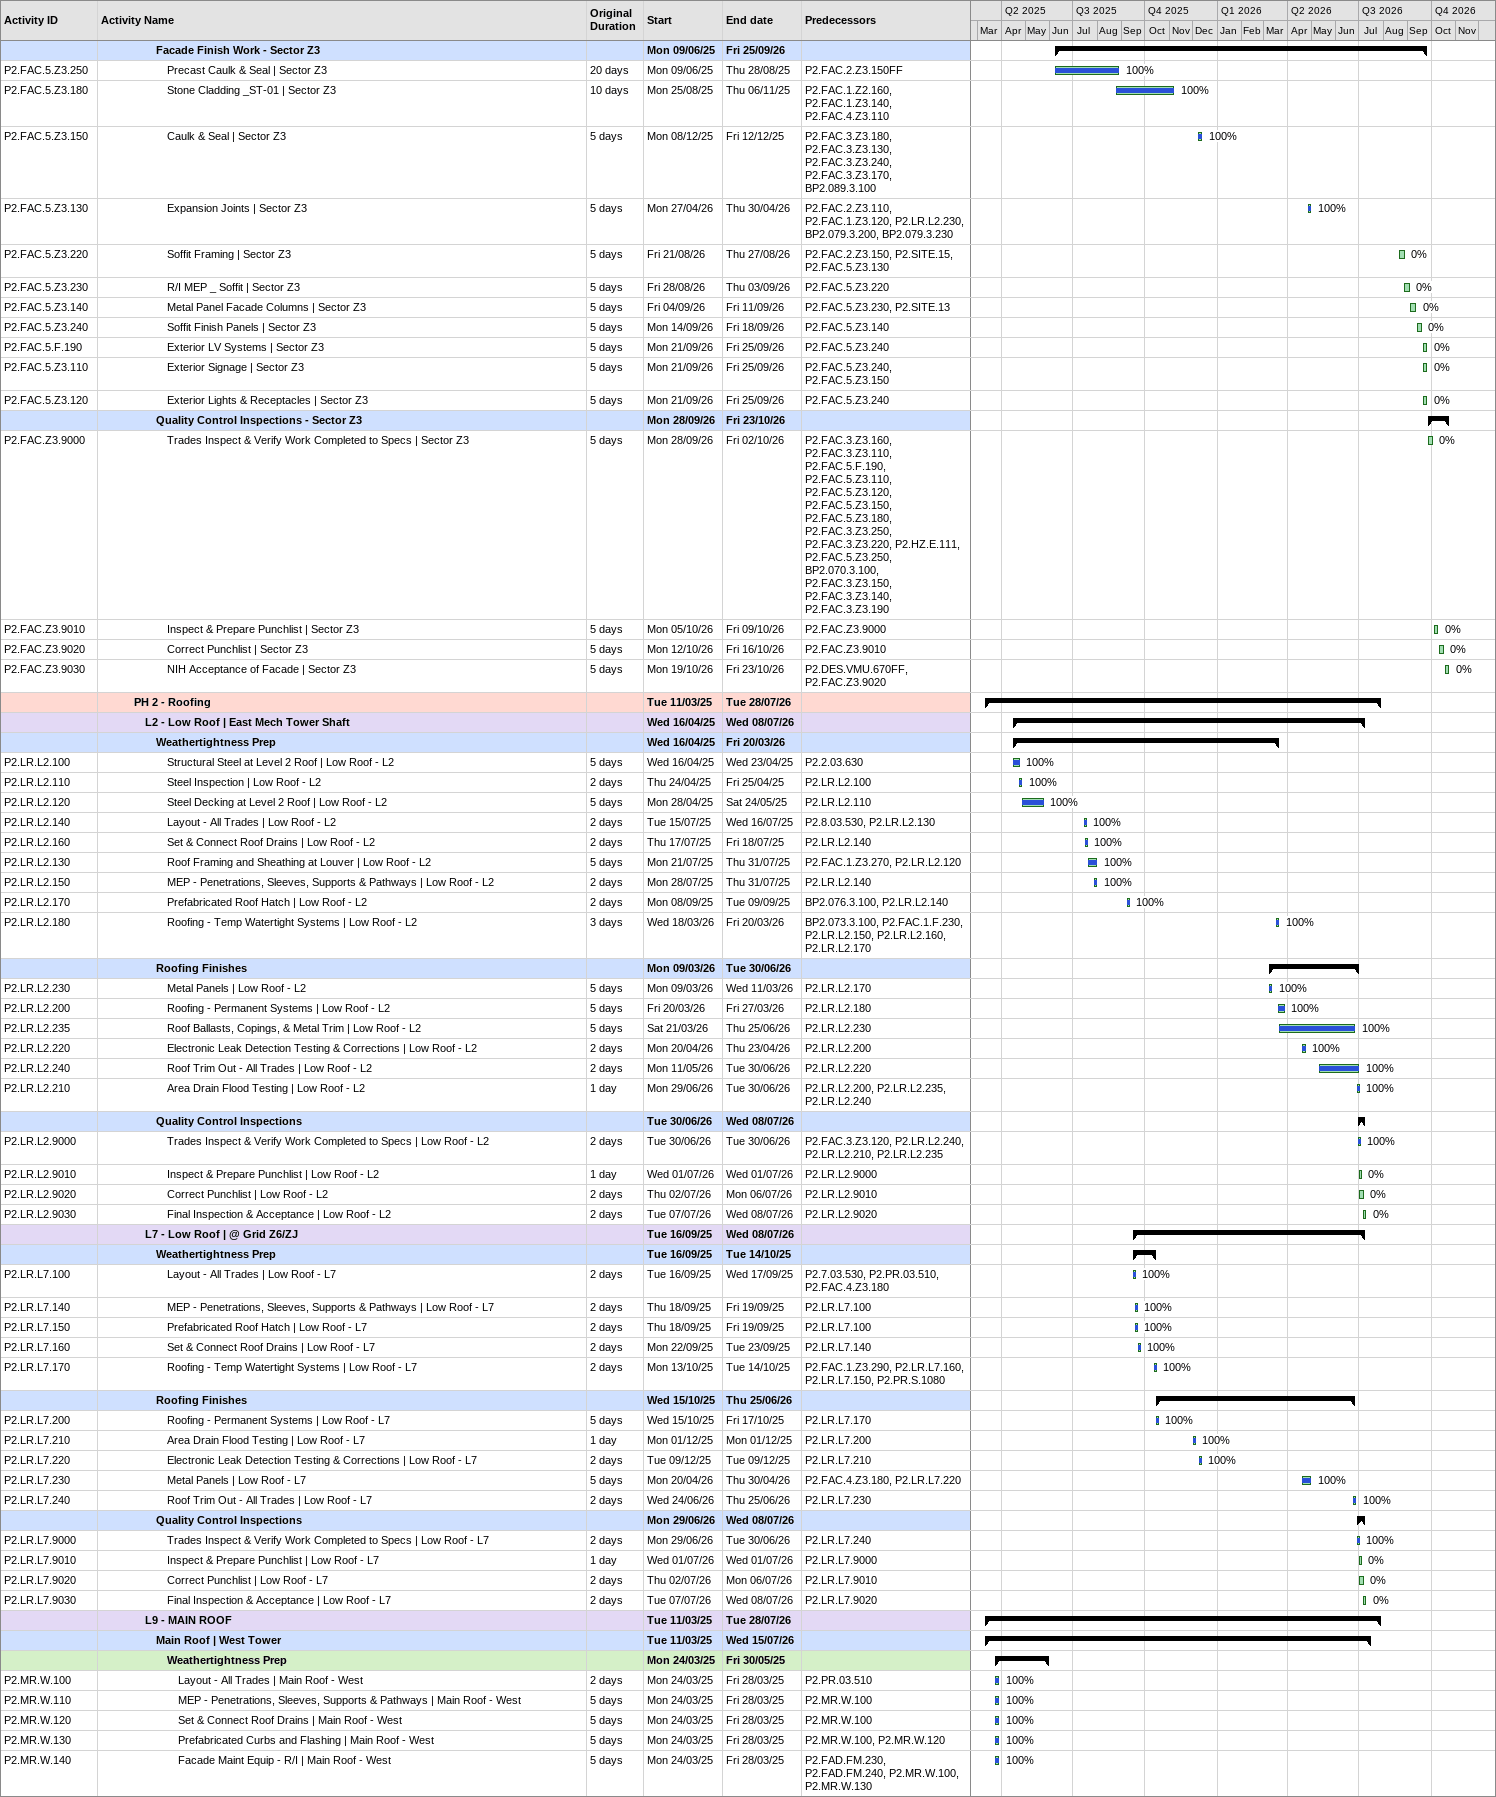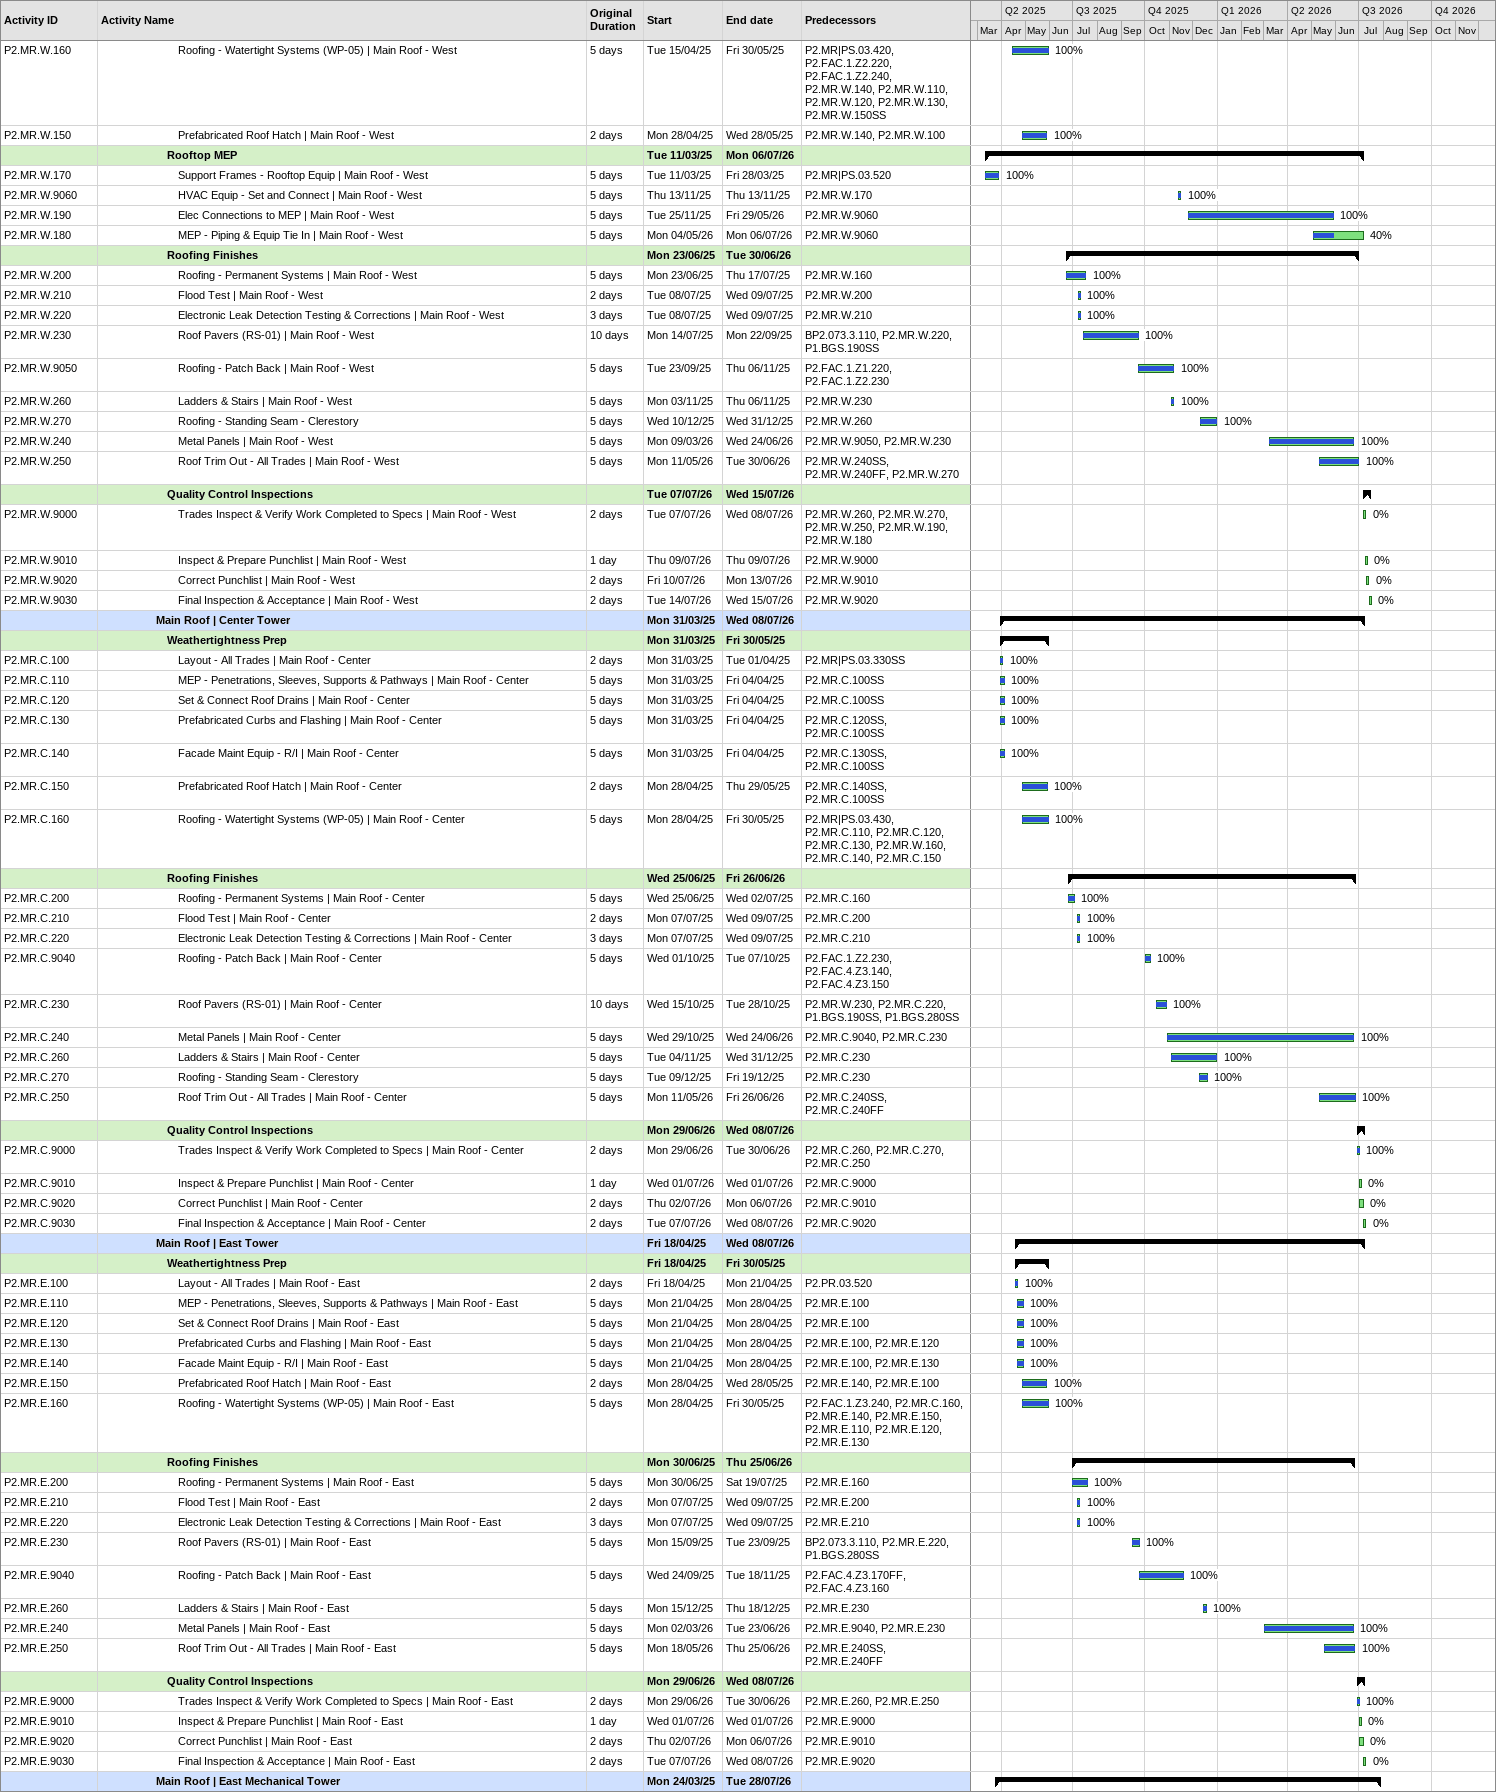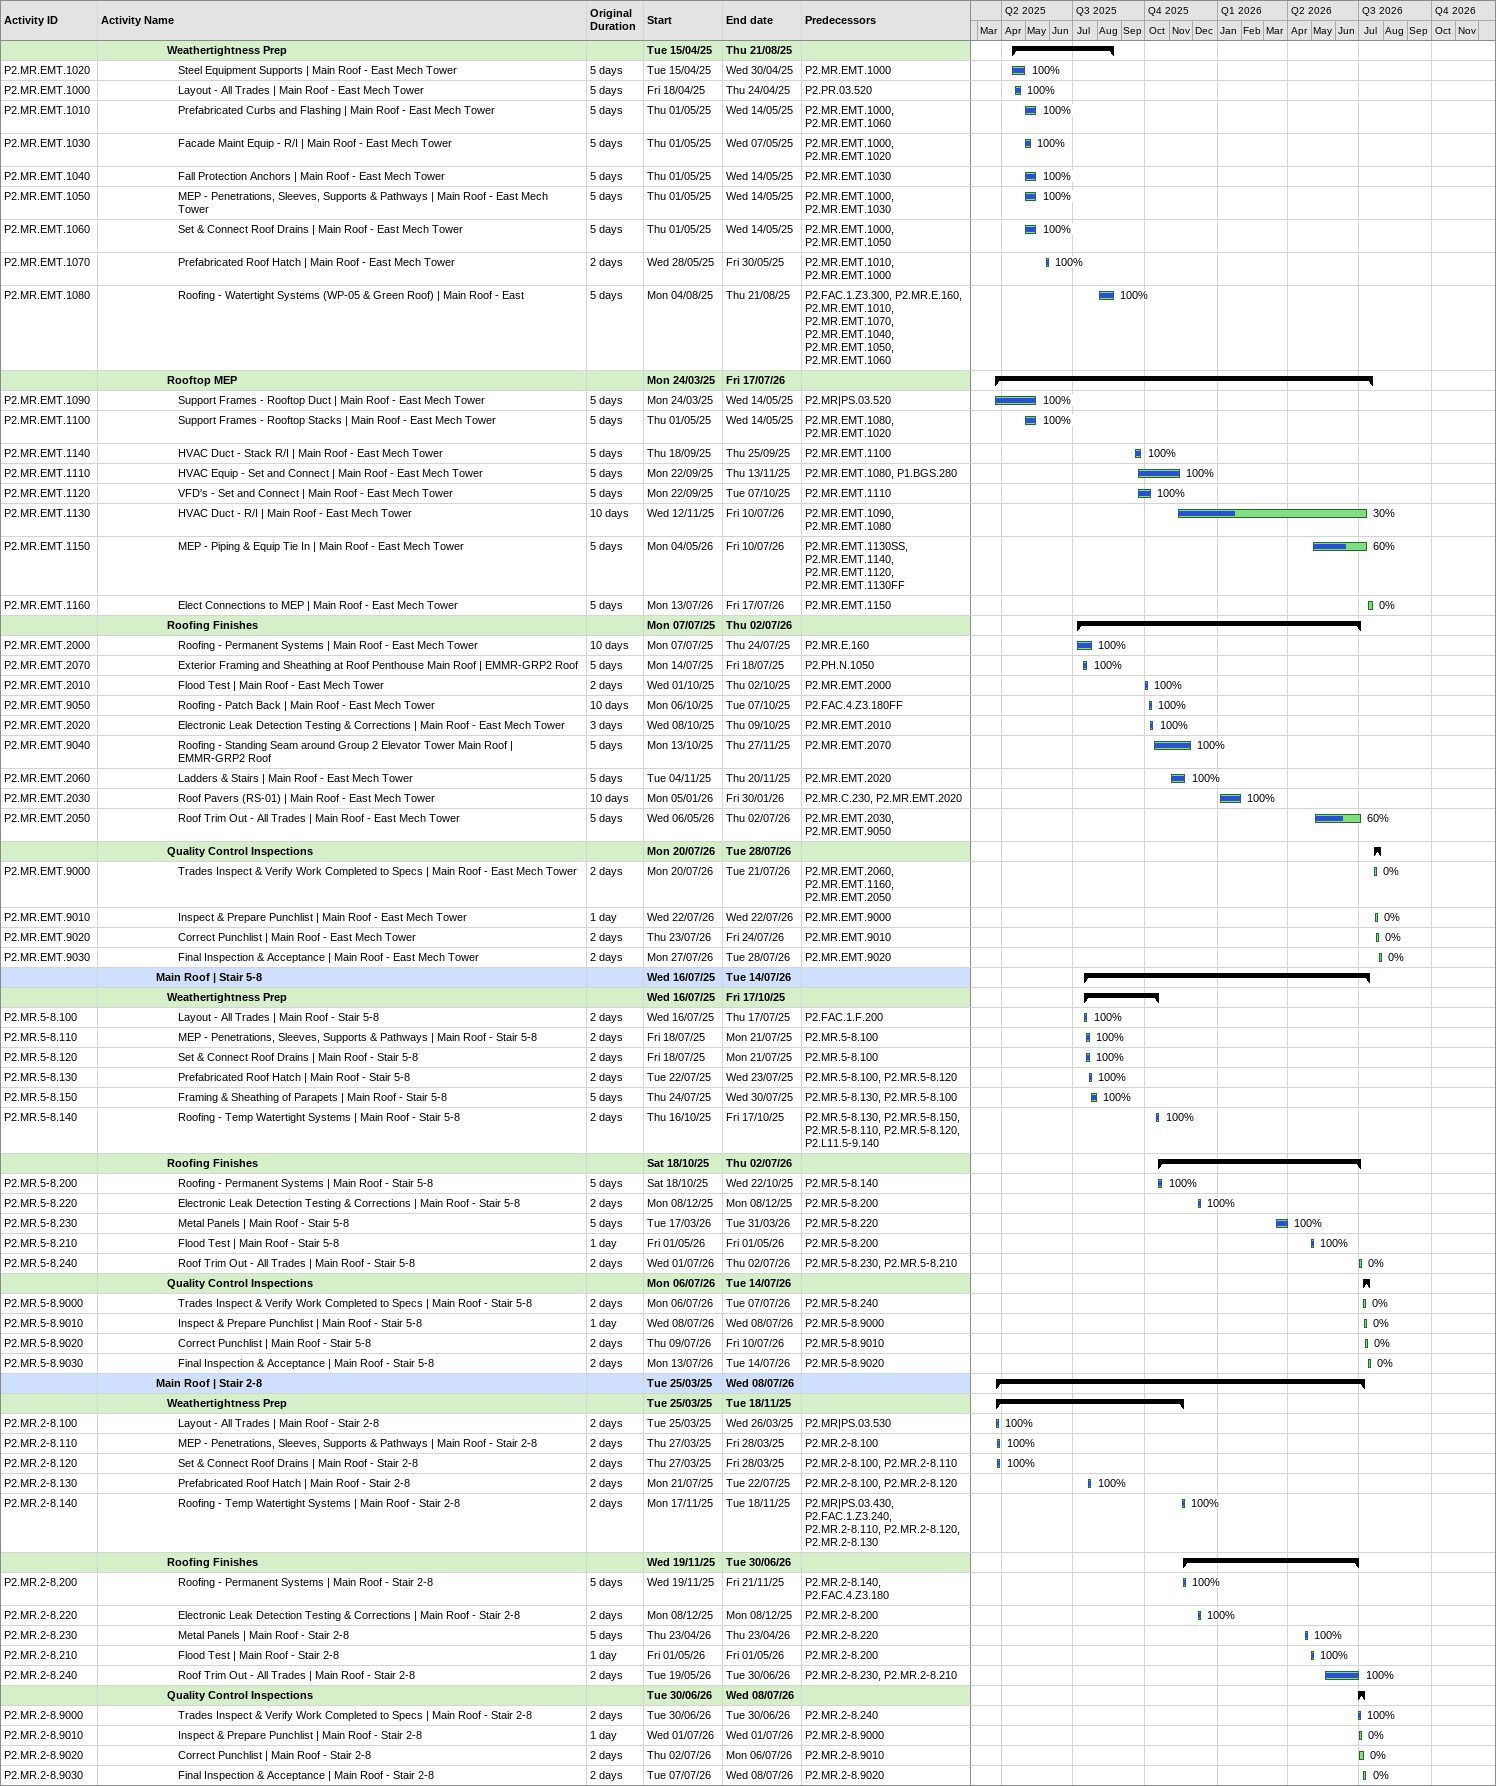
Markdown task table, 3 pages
| ID | Level | Task | Original duration | Start | Finish | Predecessors | % complete |
|---|---|---|---|---|---|---|---|
|  | 6 | **Facade Finish Work - Sector Z3** |  | 2025-06-09 | 2026-09-25 |  |  |
| P2.FAC.5.Z3.250 | 7 | Precast Caulk & Seal \| Sector Z3 | 20d | 2025-06-09 | 2025-08-28 | P2.FAC.2.Z3.150FF | 100 |
| P2.FAC.5.Z3.180 | 7 | Stone Cladding _ST-01 \| Sector Z3 | 10d | 2025-08-25 | 2025-11-06 | P2.FAC.1.Z2.160, P2.FAC.1.Z3.140, P2.FAC.4.Z3.110 | 100 |
| P2.FAC.5.Z3.150 | 7 | Caulk & Seal \| Sector Z3 | 5d | 2025-12-08 | 2025-12-12 | P2.FAC.3.Z3.180, P2.FAC.3.Z3.130, P2.FAC.3.Z3.240, P2.FAC.3.Z3.170, BP2.089.3.100 | 100 |
| P2.FAC.5.Z3.130 | 7 | Expansion Joints \| Sector Z3 | 5d | 2026-04-27 | 2026-04-30 | P2.FAC.2.Z3.110, P2.FAC.1.Z3.120, P2.LR.L2.230, BP2.079.3.200, BP2.079.3.230 | 100 |
| P2.FAC.5.Z3.220 | 7 | Soffit Framing \| Sector Z3 | 5d | 2026-08-21 | 2026-08-27 | P2.FAC.2.Z3.150, P2.SITE.15, P2.FAC.5.Z3.130 | 0 |
| P2.FAC.5.Z3.230 | 7 | R/I MEP _ Soffit \| Sector Z3 | 5d | 2026-08-28 | 2026-09-03 | P2.FAC.5.Z3.220 | 0 |
| P2.FAC.5.Z3.140 | 7 | Metal Panel Facade Columns \| Sector Z3 | 5d | 2026-09-04 | 2026-09-11 | P2.FAC.5.Z3.230, P2.SITE.13 | 0 |
| P2.FAC.5.Z3.240 | 7 | Soffit Finish Panels \| Sector Z3 | 5d | 2026-09-14 | 2026-09-18 | P2.FAC.5.Z3.140 | 0 |
| P2.FAC.5.F.190 | 7 | Exterior LV Systems \| Sector Z3 | 5d | 2026-09-21 | 2026-09-25 | P2.FAC.5.Z3.240 | 0 |
| P2.FAC.5.Z3.110 | 7 | Exterior Signage \| Sector Z3 | 5d | 2026-09-21 | 2026-09-25 | P2.FAC.5.Z3.240, P2.FAC.5.Z3.150 | 0 |
| P2.FAC.5.Z3.120 | 7 | Exterior Lights & Receptacles \| Sector Z3 | 5d | 2026-09-21 | 2026-09-25 | P2.FAC.5.Z3.240 | 0 |
|  | 6 | **Quality Control Inspections - Sector Z3** |  | 2026-09-28 | 2026-10-23 |  |  |
| P2.FAC.Z3.9000 | 7 | Trades Inspect & Verify Work Completed to Specs \| Sector Z3 | 5d | 2026-09-28 | 2026-10-02 | P2.FAC.3.Z3.160, P2.FAC.3.Z3.110, P2.FAC.5.F.190, P2.FAC.5.Z3.110, P2.FAC.5.Z3.120, P2.FAC.5.Z3.150, P2.FAC.5.Z3.180, P2.FAC.3.Z3.250, P2.FAC.3.Z3.220, P2.HZ.E.111, P2.FAC.5.Z3.250, BP2.070.3.100, P2.FAC.3.Z3.150, P2.FAC.3.Z3.140, P2.FAC.3.Z3.190 | 0 |
| P2.FAC.Z3.9010 | 7 | Inspect & Prepare Punchlist \| Sector Z3 | 5d | 2026-10-05 | 2026-10-09 | P2.FAC.Z3.9000 | 0 |
| P2.FAC.Z3.9020 | 7 | Correct Punchlist \| Sector Z3 | 5d | 2026-10-12 | 2026-10-16 | P2.FAC.Z3.9010 | 0 |
| P2.FAC.Z3.9030 | 7 | NIH Acceptance of Facade \| Sector Z3 | 5d | 2026-10-19 | 2026-10-23 | P2.DES.VMU.670FF, P2.FAC.Z3.9020 | 0 |
|  | 4 | **PH 2 - Roofing** |  | 2025-03-11 | 2026-07-28 |  |  |
|  | 5 | **L2 - Low Roof \| East Mech Tower Shaft** |  | 2025-04-16 | 2026-07-08 |  |  |
|  | 6 | **Weathertightness Prep** |  | 2025-04-16 | 2026-03-20 |  |  |
| P2.LR.L2.100 | 7 | Structural Steel at Level 2 Roof \| Low Roof - L2 | 5d | 2025-04-16 | 2025-04-23 | P2.2.03.630 | 100 |
| P2.LR.L2.110 | 7 | Steel Inspection \| Low Roof - L2 | 2d | 2025-04-24 | 2025-04-25 | P2.LR.L2.100 | 100 |
| P2.LR.L2.120 | 7 | Steel Decking at Level 2 Roof \| Low Roof - L2 | 5d | 2025-04-28 | 2025-05-24 | P2.LR.L2.110 | 100 |
| P2.LR.L2.140 | 7 | Layout - All Trades \| Low Roof - L2 | 2d | 2025-07-15 | 2025-07-16 | P2.8.03.530, P2.LR.L2.130 | 100 |
| P2.LR.L2.160 | 7 | Set & Connect Roof Drains \| Low Roof - L2 | 2d | 2025-07-17 | 2025-07-18 | P2.LR.L2.140 | 100 |
| P2.LR.L2.130 | 7 | Roof Framing and Sheathing at Louver \| Low Roof - L2 | 5d | 2025-07-21 | 2025-07-31 | P2.FAC.1.Z3.270, P2.LR.L2.120 | 100 |
| P2.LR.L2.150 | 7 | MEP - Penetrations, Sleeves, Supports & Pathways \| Low Roof - L2 | 2d | 2025-07-28 | 2025-07-31 | P2.LR.L2.140 | 100 |
| P2.LR.L2.170 | 7 | Prefabricated Roof Hatch \| Low Roof - L2 | 2d | 2025-09-08 | 2025-09-09 | BP2.076.3.100, P2.LR.L2.140 | 100 |
| P2.LR.L2.180 | 7 | Roofing - Temp Watertight Systems \| Low Roof - L2 | 3d | 2026-03-18 | 2026-03-20 | BP2.073.3.100, P2.FAC.1.F.230, P2.LR.L2.150, P2.LR.L2.160, P2.LR.L2.170 | 100 |
|  | 6 | **Roofing Finishes** |  | 2026-03-09 | 2026-06-30 |  |  |
| P2.LR.L2.230 | 7 | Metal Panels \| Low Roof - L2 | 5d | 2026-03-09 | 2026-03-11 | P2.LR.L2.170 | 100 |
| P2.LR.L2.200 | 7 | Roofing - Permanent Systems \| Low Roof - L2 | 5d | 2026-03-20 | 2026-03-27 | P2.LR.L2.180 | 100 |
| P2.LR.L2.235 | 7 | Roof Ballasts, Copings, & Metal Trim \| Low Roof - L2 | 5d | 2026-03-21 | 2026-06-25 | P2.LR.L2.230 | 100 |
| P2.LR.L2.220 | 7 | Electronic Leak Detection Testing & Corrections \| Low Roof - L2 | 2d | 2026-04-20 | 2026-04-23 | P2.LR.L2.200 | 100 |
| P2.LR.L2.240 | 7 | Roof Trim Out - All Trades \| Low Roof - L2 | 2d | 2026-05-11 | 2026-06-30 | P2.LR.L2.220 | 100 |
| P2.LR.L2.210 | 7 | Area Drain Flood Testing \| Low Roof - L2 | 1d | 2026-06-29 | 2026-06-30 | P2.LR.L2.200, P2.LR.L2.235, P2.LR.L2.240 | 100 |
|  | 6 | **Quality Control Inspections** |  | 2026-06-30 | 2026-07-08 |  |  |
| P2.LR.L2.9000 | 7 | Trades Inspect & Verify Work Completed to Specs \| Low Roof - L2 | 2d | 2026-06-30 | 2026-06-30 | P2.FAC.3.Z3.120, P2.LR.L2.240, P2.LR.L2.210, P2.LR.L2.235 | 100 |
| P2.LR.L2.9010 | 7 | Inspect & Prepare Punchlist \| Low Roof - L2 | 1d | 2026-07-01 | 2026-07-01 | P2.LR.L2.9000 | 0 |
| P2.LR.L2.9020 | 7 | Correct Punchlist \| Low Roof - L2 | 2d | 2026-07-02 | 2026-07-06 | P2.LR.L2.9010 | 0 |
| P2.LR.L2.9030 | 7 | Final Inspection & Acceptance \| Low Roof - L2 | 2d | 2026-07-07 | 2026-07-08 | P2.LR.L2.9020 | 0 |
|  | 5 | **L7 - Low Roof \| @ Grid Z6/ZJ** |  | 2025-09-16 | 2026-07-08 |  |  |
|  | 6 | **Weathertightness Prep** |  | 2025-09-16 | 2025-10-14 |  |  |
| P2.LR.L7.100 | 7 | Layout - All Trades \| Low Roof - L7 | 2d | 2025-09-16 | 2025-09-17 | P2.7.03.530, P2.PR.03.510, P2.FAC.4.Z3.180 | 100 |
| P2.LR.L7.140 | 7 | MEP - Penetrations, Sleeves, Supports & Pathways \| Low Roof - L7 | 2d | 2025-09-18 | 2025-09-19 | P2.LR.L7.100 | 100 |
| P2.LR.L7.150 | 7 | Prefabricated Roof Hatch \| Low Roof - L7 | 2d | 2025-09-18 | 2025-09-19 | P2.LR.L7.100 | 100 |
| P2.LR.L7.160 | 7 | Set & Connect Roof Drains \| Low Roof - L7 | 2d | 2025-09-22 | 2025-09-23 | P2.LR.L7.140 | 100 |
| P2.LR.L7.170 | 7 | Roofing - Temp Watertight Systems \| Low Roof - L7 | 2d | 2025-10-13 | 2025-10-14 | P2.FAC.1.Z3.290, P2.LR.L7.160, P2.LR.L7.150, P2.PR.S.1080 | 100 |
|  | 6 | **Roofing Finishes** |  | 2025-10-15 | 2026-06-25 |  |  |
| P2.LR.L7.200 | 7 | Roofing - Permanent Systems \| Low Roof - L7 | 5d | 2025-10-15 | 2025-10-17 | P2.LR.L7.170 | 100 |
| P2.LR.L7.210 | 7 | Area Drain Flood Testing \| Low Roof - L7 | 1d | 2025-12-01 | 2025-12-01 | P2.LR.L7.200 | 100 |
| P2.LR.L7.220 | 7 | Electronic Leak Detection Testing & Corrections \| Low Roof - L7 | 2d | 2025-12-09 | 2025-12-09 | P2.LR.L7.210 | 100 |
| P2.LR.L7.230 | 7 | Metal Panels \| Low Roof - L7 | 5d | 2026-04-20 | 2026-04-30 | P2.FAC.4.Z3.180, P2.LR.L7.220 | 100 |
| P2.LR.L7.240 | 7 | Roof Trim Out - All Trades \| Low Roof - L7 | 2d | 2026-06-24 | 2026-06-25 | P2.LR.L7.230 | 100 |
|  | 6 | **Quality Control Inspections** |  | 2026-06-29 | 2026-07-08 |  |  |
| P2.LR.L7.9000 | 7 | Trades Inspect & Verify Work Completed to Specs \| Low Roof - L7 | 2d | 2026-06-29 | 2026-06-30 | P2.LR.L7.240 | 100 |
| P2.LR.L7.9010 | 7 | Inspect & Prepare Punchlist \| Low Roof - L7 | 1d | 2026-07-01 | 2026-07-01 | P2.LR.L7.9000 | 0 |
| P2.LR.L7.9020 | 7 | Correct Punchlist \| Low Roof - L7 | 2d | 2026-07-02 | 2026-07-06 | P2.LR.L7.9010 | 0 |
| P2.LR.L7.9030 | 7 | Final Inspection & Acceptance \| Low Roof - L7 | 2d | 2026-07-07 | 2026-07-08 | P2.LR.L7.9020 | 0 |
|  | 5 | **L9 - MAIN ROOF** |  | 2025-03-11 | 2026-07-28 |  |  |
|  | 6 | **Main Roof \| West Tower** |  | 2025-03-11 | 2026-07-15 |  |  |
|  | 7 | **Weathertightness Prep** |  | 2025-03-24 | 2025-05-30 |  |  |
| P2.MR.W.100 | 8 | Layout - All Trades \| Main Roof - West | 2d | 2025-03-24 | 2025-03-28 | P2.PR.03.510 | 100 |
| P2.MR.W.110 | 8 | MEP - Penetrations, Sleeves, Supports & Pathways \| Main Roof - West | 5d | 2025-03-24 | 2025-03-28 | P2.MR.W.100 | 100 |
| P2.MR.W.120 | 8 | Set & Connect Roof Drains \| Main Roof - West | 5d | 2025-03-24 | 2025-03-28 | P2.MR.W.100 | 100 |
| P2.MR.W.130 | 8 | Prefabricated Curbs and Flashing \| Main Roof - West | 5d | 2025-03-24 | 2025-03-28 | P2.MR.W.100, P2.MR.W.120 | 100 |
| P2.MR.W.140 | 8 | Facade Maint Equip - R/I \| Main Roof - West | 5d | 2025-03-24 | 2025-03-28 | P2.FAD.FM.230, P2.FAD.FM.240, P2.MR.W.100, P2.MR.W.130 | 100 |
| P2.MR.W.160 | 8 | Roofing - Watertight Systems (WP-05) \| Main Roof - West | 5d | 2025-04-15 | 2025-05-30 | P2.MR\|PS.03.420, P2.FAC.1.Z2.220, P2.FAC.1.Z2.240, P2.MR.W.140, P2.MR.W.110, P2.MR.W.120, P2.MR.W.130, P2.MR.W.150SS | 100 |
| P2.MR.W.150 | 8 | Prefabricated Roof Hatch \| Main Roof - West | 2d | 2025-04-28 | 2025-05-28 | P2.MR.W.140, P2.MR.W.100 | 100 |
|  | 7 | **Rooftop MEP** |  | 2025-03-11 | 2026-07-06 |  |  |
| P2.MR.W.170 | 8 | Support Frames - Rooftop Equip \| Main Roof - West | 5d | 2025-03-11 | 2025-03-28 | P2.MR\|PS.03.520 | 100 |
| P2.MR.W.9060 | 8 | HVAC Equip - Set and Connect \| Main Roof - West | 5d | 2025-11-13 | 2025-11-13 | P2.MR.W.170 | 100 |
| P2.MR.W.190 | 8 | Elec Connections to MEP \| Main Roof - West | 5d | 2025-11-25 | 2026-05-29 | P2.MR.W.9060 | 100 |
| P2.MR.W.180 | 8 | MEP - Piping & Equip Tie In \| Main Roof - West | 5d | 2026-05-04 | 2026-07-06 | P2.MR.W.9060 | 40 |
|  | 7 | **Roofing Finishes** |  | 2025-06-23 | 2026-06-30 |  |  |
| P2.MR.W.200 | 8 | Roofing - Permanent Systems \| Main Roof - West | 5d | 2025-06-23 | 2025-07-17 | P2.MR.W.160 | 100 |
| P2.MR.W.210 | 8 | Flood Test \| Main Roof - West | 2d | 2025-07-08 | 2025-07-09 | P2.MR.W.200 | 100 |
| P2.MR.W.220 | 8 | Electronic Leak Detection Testing & Corrections \| Main Roof - West | 3d | 2025-07-08 | 2025-07-09 | P2.MR.W.210 | 100 |
| P2.MR.W.230 | 8 | Roof Pavers (RS-01) \| Main Roof - West | 10d | 2025-07-14 | 2025-09-22 | BP2.073.3.110, P2.MR.W.220, P1.BGS.190SS | 100 |
| P2.MR.W.9050 | 8 | Roofing - Patch Back \| Main Roof - West | 5d | 2025-09-23 | 2025-11-06 | P2.FAC.1.Z1.220, P2.FAC.1.Z2.230 | 100 |
| P2.MR.W.260 | 8 | Ladders & Stairs \| Main Roof - West | 5d | 2025-11-03 | 2025-11-06 | P2.MR.W.230 | 100 |
| P2.MR.W.270 | 8 | Roofing - Standing Seam - Clerestory | 5d | 2025-12-10 | 2025-12-31 | P2.MR.W.260 | 100 |
| P2.MR.W.240 | 8 | Metal Panels \| Main Roof - West | 5d | 2026-03-09 | 2026-06-24 | P2.MR.W.9050, P2.MR.W.230 | 100 |
| P2.MR.W.250 | 8 | Roof Trim Out - All Trades \| Main Roof - West | 5d | 2026-05-11 | 2026-06-30 | P2.MR.W.240SS, P2.MR.W.240FF, P2.MR.W.270 | 100 |
|  | 7 | **Quality Control Inspections** |  | 2026-07-07 | 2026-07-15 |  |  |
| P2.MR.W.9000 | 8 | Trades Inspect & Verify Work Completed to Specs \| Main Roof - West | 2d | 2026-07-07 | 2026-07-08 | P2.MR.W.260, P2.MR.W.270, P2.MR.W.250, P2.MR.W.190, P2.MR.W.180 | 0 |
| P2.MR.W.9010 | 8 | Inspect & Prepare Punchlist \| Main Roof - West | 1d | 2026-07-09 | 2026-07-09 | P2.MR.W.9000 | 0 |
| P2.MR.W.9020 | 8 | Correct Punchlist \| Main Roof - West | 2d | 2026-07-10 | 2026-07-13 | P2.MR.W.9010 | 0 |
| P2.MR.W.9030 | 8 | Final Inspection & Acceptance \| Main Roof - West | 2d | 2026-07-14 | 2026-07-15 | P2.MR.W.9020 | 0 |
|  | 6 | **Main Roof \| Center Tower** |  | 2025-03-31 | 2026-07-08 |  |  |
|  | 7 | **Weathertightness Prep** |  | 2025-03-31 | 2025-05-30 |  |  |
| P2.MR.C.100 | 8 | Layout - All Trades \| Main Roof - Center | 2d | 2025-03-31 | 2025-04-01 | P2.MR\|PS.03.330SS | 100 |
| P2.MR.C.110 | 8 | MEP - Penetrations, Sleeves, Supports & Pathways \| Main Roof - Center | 5d | 2025-03-31 | 2025-04-04 | P2.MR.C.100SS | 100 |
| P2.MR.C.120 | 8 | Set & Connect Roof Drains \| Main Roof - Center | 5d | 2025-03-31 | 2025-04-04 | P2.MR.C.100SS | 100 |
| P2.MR.C.130 | 8 | Prefabricated Curbs and Flashing \| Main Roof - Center | 5d | 2025-03-31 | 2025-04-04 | P2.MR.C.120SS, P2.MR.C.100SS | 100 |
| P2.MR.C.140 | 8 | Facade Maint Equip - R/I \| Main Roof - Center | 5d | 2025-03-31 | 2025-04-04 | P2.MR.C.130SS, P2.MR.C.100SS | 100 |
| P2.MR.C.150 | 8 | Prefabricated Roof Hatch \| Main Roof - Center | 2d | 2025-04-28 | 2025-05-29 | P2.MR.C.140SS, P2.MR.C.100SS | 100 |
| P2.MR.C.160 | 8 | Roofing - Watertight Systems (WP-05) \| Main Roof - Center | 5d | 2025-04-28 | 2025-05-30 | P2.MR\|PS.03.430, P2.MR.C.110, P2.MR.C.120, P2.MR.C.130, P2.MR.W.160, P2.MR.C.140, P2.MR.C.150 | 100 |
|  | 7 | **Roofing Finishes** |  | 2025-06-25 | 2026-06-26 |  |  |
| P2.MR.C.200 | 8 | Roofing - Permanent Systems \| Main Roof - Center | 5d | 2025-06-25 | 2025-07-02 | P2.MR.C.160 | 100 |
| P2.MR.C.210 | 8 | Flood Test \| Main Roof - Center | 2d | 2025-07-07 | 2025-07-09 | P2.MR.C.200 | 100 |
| P2.MR.C.220 | 8 | Electronic Leak Detection Testing & Corrections \| Main Roof - Center | 3d | 2025-07-07 | 2025-07-09 | P2.MR.C.210 | 100 |
| P2.MR.C.9040 | 8 | Roofing - Patch Back \| Main Roof - Center | 5d | 2025-10-01 | 2025-10-07 | P2.FAC.1.Z2.230, P2.FAC.4.Z3.140, P2.FAC.4.Z3.150 | 100 |
| P2.MR.C.230 | 8 | Roof Pavers (RS-01) \| Main Roof - Center | 10d | 2025-10-15 | 2025-10-28 | P2.MR.W.230, P2.MR.C.220, P1.BGS.190SS, P1.BGS.280SS | 100 |
| P2.MR.C.240 | 8 | Metal Panels \| Main Roof - Center | 5d | 2025-10-29 | 2026-06-24 | P2.MR.C.9040, P2.MR.C.230 | 100 |
| P2.MR.C.260 | 8 | Ladders & Stairs \| Main Roof - Center | 5d | 2025-11-04 | 2025-12-31 | P2.MR.C.230 | 100 |
| P2.MR.C.270 | 8 | Roofing - Standing Seam - Clerestory | 5d | 2025-12-09 | 2025-12-19 | P2.MR.C.230 | 100 |
| P2.MR.C.250 | 8 | Roof Trim Out - All Trades \| Main Roof - Center | 5d | 2026-05-11 | 2026-06-26 | P2.MR.C.240SS, P2.MR.C.240FF | 100 |
|  | 7 | **Quality Control Inspections** |  | 2026-06-29 | 2026-07-08 |  |  |
| P2.MR.C.9000 | 8 | Trades Inspect & Verify Work Completed to Specs \| Main Roof - Center | 2d | 2026-06-29 | 2026-06-30 | P2.MR.C.260, P2.MR.C.270, P2.MR.C.250 | 100 |
| P2.MR.C.9010 | 8 | Inspect & Prepare Punchlist \| Main Roof - Center | 1d | 2026-07-01 | 2026-07-01 | P2.MR.C.9000 | 0 |
| P2.MR.C.9020 | 8 | Correct Punchlist \| Main Roof - Center | 2d | 2026-07-02 | 2026-07-06 | P2.MR.C.9010 | 0 |
| P2.MR.C.9030 | 8 | Final Inspection & Acceptance \| Main Roof - Center | 2d | 2026-07-07 | 2026-07-08 | P2.MR.C.9020 | 0 |
|  | 6 | **Main Roof \| East Tower** |  | 2025-04-18 | 2026-07-08 |  |  |
|  | 7 | **Weathertightness Prep** |  | 2025-04-18 | 2025-05-30 |  |  |
| P2.MR.E.100 | 8 | Layout - All Trades \| Main Roof - East | 2d | 2025-04-18 | 2025-04-21 | P2.PR.03.520 | 100 |
| P2.MR.E.110 | 8 | MEP - Penetrations, Sleeves, Supports & Pathways \| Main Roof - East | 5d | 2025-04-21 | 2025-04-28 | P2.MR.E.100 | 100 |
| P2.MR.E.120 | 8 | Set & Connect Roof Drains \| Main Roof - East | 5d | 2025-04-21 | 2025-04-28 | P2.MR.E.100 | 100 |
| P2.MR.E.130 | 8 | Prefabricated Curbs and Flashing \| Main Roof - East | 5d | 2025-04-21 | 2025-04-28 | P2.MR.E.100, P2.MR.E.120 | 100 |
| P2.MR.E.140 | 8 | Facade Maint Equip - R/I \| Main Roof - East | 5d | 2025-04-21 | 2025-04-28 | P2.MR.E.100, P2.MR.E.130 | 100 |
| P2.MR.E.150 | 8 | Prefabricated Roof Hatch \| Main Roof - East | 2d | 2025-04-28 | 2025-05-28 | P2.MR.E.140, P2.MR.E.100 | 100 |
| P2.MR.E.160 | 8 | Roofing - Watertight Systems (WP-05) \| Main Roof - East | 5d | 2025-04-28 | 2025-05-30 | P2.FAC.1.Z3.240, P2.MR.C.160, P2.MR.E.140, P2.MR.E.150, P2.MR.E.110, P2.MR.E.120, P2.MR.E.130 | 100 |
|  | 7 | **Roofing Finishes** |  | 2025-06-30 | 2026-06-25 |  |  |
| P2.MR.E.200 | 8 | Roofing - Permanent Systems \| Main Roof - East | 5d | 2025-06-30 | 2025-07-19 | P2.MR.E.160 | 100 |
| P2.MR.E.210 | 8 | Flood Test \| Main Roof - East | 2d | 2025-07-07 | 2025-07-09 | P2.MR.E.200 | 100 |
| P2.MR.E.220 | 8 | Electronic Leak Detection Testing & Corrections \| Main Roof - East | 3d | 2025-07-07 | 2025-07-09 | P2.MR.E.210 | 100 |
| P2.MR.E.230 | 8 | Roof Pavers (RS-01) \| Main Roof - East | 5d | 2025-09-15 | 2025-09-23 | BP2.073.3.110, P2.MR.E.220, P1.BGS.280SS | 100 |
| P2.MR.E.9040 | 8 | Roofing - Patch Back \| Main Roof - East | 5d | 2025-09-24 | 2025-11-18 | P2.FAC.4.Z3.170FF, P2.FAC.4.Z3.160 | 100 |
| P2.MR.E.260 | 8 | Ladders & Stairs \| Main Roof - East | 5d | 2025-12-15 | 2025-12-18 | P2.MR.E.230 | 100 |
| P2.MR.E.240 | 8 | Metal Panels \| Main Roof - East | 5d | 2026-03-02 | 2026-06-23 | P2.MR.E.9040, P2.MR.E.230 | 100 |
| P2.MR.E.250 | 8 | Roof Trim Out - All Trades \| Main Roof - East | 5d | 2026-05-18 | 2026-06-25 | P2.MR.E.240SS, P2.MR.E.240FF | 100 |
|  | 7 | **Quality Control Inspections** |  | 2026-06-29 | 2026-07-08 |  |  |
| P2.MR.E.9000 | 8 | Trades Inspect & Verify Work Completed to Specs \| Main Roof - East | 2d | 2026-06-29 | 2026-06-30 | P2.MR.E.260, P2.MR.E.250 | 100 |
| P2.MR.E.9010 | 8 | Inspect & Prepare Punchlist \| Main Roof - East | 1d | 2026-07-01 | 2026-07-01 | P2.MR.E.9000 | 0 |
| P2.MR.E.9020 | 8 | Correct Punchlist \| Main Roof - East | 2d | 2026-07-02 | 2026-07-06 | P2.MR.E.9010 | 0 |
| P2.MR.E.9030 | 8 | Final Inspection & Acceptance \| Main Roof - East | 2d | 2026-07-07 | 2026-07-08 | P2.MR.E.9020 | 0 |
|  | 6 | **Main Roof \| East Mechanical Tower** |  | 2025-03-24 | 2026-07-28 |  |  |
|  | 7 | **Weathertightness Prep** |  | 2025-04-15 | 2025-08-21 |  |  |
| P2.MR.EMT.1020 | 8 | Steel Equipment Supports \| Main Roof - East Mech Tower | 5d | 2025-04-15 | 2025-04-30 | P2.MR.EMT.1000 | 100 |
| P2.MR.EMT.1000 | 8 | Layout - All Trades \| Main Roof - East Mech Tower | 5d | 2025-04-18 | 2025-04-24 | P2.PR.03.520 | 100 |
| P2.MR.EMT.1010 | 8 | Prefabricated Curbs and Flashing \| Main Roof - East Mech Tower | 5d | 2025-05-01 | 2025-05-14 | P2.MR.EMT.1000, P2.MR.EMT.1060 | 100 |
| P2.MR.EMT.1030 | 8 | Facade Maint Equip - R/I \| Main Roof - East Mech Tower | 5d | 2025-05-01 | 2025-05-07 | P2.MR.EMT.1000, P2.MR.EMT.1020 | 100 |
| P2.MR.EMT.1040 | 8 | Fall Protection Anchors \| Main Roof - East Mech Tower | 5d | 2025-05-01 | 2025-05-14 | P2.MR.EMT.1030 | 100 |
| P2.MR.EMT.1050 | 8 | MEP - Penetrations, Sleeves, Supports & Pathways \| Main Roof - East Mech Tower | 5d | 2025-05-01 | 2025-05-14 | P2.MR.EMT.1000, P2.MR.EMT.1030 | 100 |
| P2.MR.EMT.1060 | 8 | Set & Connect Roof Drains \| Main Roof - East Mech Tower | 5d | 2025-05-01 | 2025-05-14 | P2.MR.EMT.1000, P2.MR.EMT.1050 | 100 |
| P2.MR.EMT.1070 | 8 | Prefabricated Roof Hatch \| Main Roof - East Mech Tower | 2d | 2025-05-28 | 2025-05-30 | P2.MR.EMT.1010, P2.MR.EMT.1000 | 100 |
| P2.MR.EMT.1080 | 8 | Roofing - Watertight Systems (WP-05 & Green Roof) \| Main Roof - East | 5d | 2025-08-04 | 2025-08-21 | P2.FAC.1.Z3.300, P2.MR.E.160, P2.MR.EMT.1010, P2.MR.EMT.1070, P2.MR.EMT.1040, P2.MR.EMT.1050, P2.MR.EMT.1060 | 100 |
|  | 7 | **Rooftop MEP** |  | 2025-03-24 | 2026-07-17 |  |  |
| P2.MR.EMT.1090 | 8 | Support Frames - Rooftop Duct \| Main Roof - East Mech Tower | 5d | 2025-03-24 | 2025-05-14 | P2.MR\|PS.03.520 | 100 |
| P2.MR.EMT.1100 | 8 | Support Frames - Rooftop Stacks \| Main Roof - East Mech Tower | 5d | 2025-05-01 | 2025-05-14 | P2.MR.EMT.1080, P2.MR.EMT.1020 | 100 |
| P2.MR.EMT.1140 | 8 | HVAC Duct - Stack R/I \| Main Roof - East Mech Tower | 5d | 2025-09-18 | 2025-09-25 | P2.MR.EMT.1100 | 100 |
| P2.MR.EMT.1110 | 8 | HVAC Equip - Set and Connect \| Main Roof - East Mech Tower | 5d | 2025-09-22 | 2025-11-13 | P2.MR.EMT.1080, P1.BGS.280 | 100 |
| P2.MR.EMT.1120 | 8 | VFD's - Set and Connect \| Main Roof - East Mech Tower | 5d | 2025-09-22 | 2025-10-07 | P2.MR.EMT.1110 | 100 |
| P2.MR.EMT.1130 | 8 | HVAC Duct - R/I \| Main Roof - East Mech Tower | 10d | 2025-11-12 | 2026-07-10 | P2.MR.EMT.1090, P2.MR.EMT.1080 | 30 |
| P2.MR.EMT.1150 | 8 | MEP - Piping & Equip Tie In \| Main Roof - East Mech Tower | 5d | 2026-05-04 | 2026-07-10 | P2.MR.EMT.1130SS, P2.MR.EMT.1140, P2.MR.EMT.1120, P2.MR.EMT.1130FF | 60 |
| P2.MR.EMT.1160 | 8 | Elect Connections to MEP \| Main Roof - East Mech Tower | 5d | 2026-07-13 | 2026-07-17 | P2.MR.EMT.1150 | 0 |
|  | 7 | **Roofing Finishes** |  | 2025-07-07 | 2026-07-02 |  |  |
| P2.MR.EMT.2000 | 8 | Roofing - Permanent Systems \| Main Roof - East Mech Tower | 10d | 2025-07-07 | 2025-07-24 | P2.MR.E.160 | 100 |
| P2.MR.EMT.2070 | 8 | Exterior Framing and Sheathing at Roof Penthouse Main Roof \| EMMR-GRP2 Roof | 5d | 2025-07-14 | 2025-07-18 | P2.PH.N.1050 | 100 |
| P2.MR.EMT.2010 | 8 | Flood Test \| Main Roof - East Mech Tower | 2d | 2025-10-01 | 2025-10-02 | P2.MR.EMT.2000 | 100 |
| P2.MR.EMT.9050 | 8 | Roofing - Patch Back \| Main Roof - East Mech Tower | 10d | 2025-10-06 | 2025-10-07 | P2.FAC.4.Z3.180FF | 100 |
| P2.MR.EMT.2020 | 8 | Electronic Leak Detection Testing & Corrections \| Main Roof - East Mech Tower | 3d | 2025-10-08 | 2025-10-09 | P2.MR.EMT.2010 | 100 |
| P2.MR.EMT.9040 | 8 | Roofing - Standing Seam around Group 2 Elevator Tower Main Roof \| EMMR-GRP2 Roof | 5d | 2025-10-13 | 2025-11-27 | P2.MR.EMT.2070 | 100 |
| P2.MR.EMT.2060 | 8 | Ladders & Stairs \| Main Roof - East Mech Tower | 5d | 2025-11-04 | 2025-11-20 | P2.MR.EMT.2020 | 100 |
| P2.MR.EMT.2030 | 8 | Roof Pavers (RS-01) \| Main Roof - East Mech Tower | 10d | 2026-01-05 | 2026-01-30 | P2.MR.C.230, P2.MR.EMT.2020 | 100 |
| P2.MR.EMT.2050 | 8 | Roof Trim Out - All Trades \| Main Roof - East Mech Tower | 5d | 2026-05-06 | 2026-07-02 | P2.MR.EMT.2030, P2.MR.EMT.9050 | 60 |
|  | 7 | **Quality Control Inspections** |  | 2026-07-20 | 2026-07-28 |  |  |
| P2.MR.EMT.9000 | 8 | Trades Inspect & Verify Work Completed to Specs \| Main Roof - East Mech Tower | 2d | 2026-07-20 | 2026-07-21 | P2.MR.EMT.2060, P2.MR.EMT.1160, P2.MR.EMT.2050 | 0 |
| P2.MR.EMT.9010 | 8 | Inspect & Prepare Punchlist \| Main Roof - East Mech Tower | 1d | 2026-07-22 | 2026-07-22 | P2.MR.EMT.9000 | 0 |
| P2.MR.EMT.9020 | 8 | Correct Punchlist \| Main Roof - East Mech Tower | 2d | 2026-07-23 | 2026-07-24 | P2.MR.EMT.9010 | 0 |
| P2.MR.EMT.9030 | 8 | Final Inspection & Acceptance \| Main Roof - East Mech Tower | 2d | 2026-07-27 | 2026-07-28 | P2.MR.EMT.9020 | 0 |
|  | 6 | **Main Roof \| Stair 5-8** |  | 2025-07-16 | 2026-07-14 |  |  |
|  | 7 | **Weathertightness Prep** |  | 2025-07-16 | 2025-10-17 |  |  |
| P2.MR.5-8.100 | 8 | Layout - All Trades \| Main Roof - Stair 5-8 | 2d | 2025-07-16 | 2025-07-17 | P2.FAC.1.F.200 | 100 |
| P2.MR.5-8.110 | 8 | MEP - Penetrations, Sleeves, Supports & Pathways \| Main Roof - Stair 5-8 | 2d | 2025-07-18 | 2025-07-21 | P2.MR.5-8.100 | 100 |
| P2.MR.5-8.120 | 8 | Set & Connect Roof Drains \| Main Roof - Stair 5-8 | 2d | 2025-07-18 | 2025-07-21 | P2.MR.5-8.100 | 100 |
| P2.MR.5-8.130 | 8 | Prefabricated Roof Hatch \| Main Roof - Stair 5-8 | 2d | 2025-07-22 | 2025-07-23 | P2.MR.5-8.100, P2.MR.5-8.120 | 100 |
| P2.MR.5-8.150 | 8 | Framing & Sheathing of Parapets \| Main Roof - Stair 5-8 | 5d | 2025-07-24 | 2025-07-30 | P2.MR.5-8.130, P2.MR.5-8.100 | 100 |
| P2.MR.5-8.140 | 8 | Roofing - Temp Watertight Systems \| Main Roof - Stair 5-8 | 2d | 2025-10-16 | 2025-10-17 | P2.MR.5-8.130, P2.MR.5-8.150, P2.MR.5-8.110, P2.MR.5-8.120, P2.L11.5-9.140 | 100 |
|  | 7 | **Roofing Finishes** |  | 2025-10-18 | 2026-07-02 |  |  |
| P2.MR.5-8.200 | 8 | Roofing - Permanent Systems \| Main Roof - Stair 5-8 | 5d | 2025-10-18 | 2025-10-22 | P2.MR.5-8.140 | 100 |
| P2.MR.5-8.220 | 8 | Electronic Leak Detection Testing & Corrections \| Main Roof - Stair 5-8 | 2d | 2025-12-08 | 2025-12-08 | P2.MR.5-8.200 | 100 |
| P2.MR.5-8.230 | 8 | Metal Panels \| Main Roof - Stair 5-8 | 5d | 2026-03-17 | 2026-03-31 | P2.MR.5-8.220 | 100 |
| P2.MR.5-8.210 | 8 | Flood Test \| Main Roof - Stair 5-8 | 1d | 2026-05-01 | 2026-05-01 | P2.MR.5-8.200 | 100 |
| P2.MR.5-8.240 | 8 | Roof Trim Out - All Trades \| Main Roof - Stair 5-8 | 2d | 2026-07-01 | 2026-07-02 | P2.MR.5-8.230, P2.MR.5-8.210 | 0 |
|  | 7 | **Quality Control Inspections** |  | 2026-07-06 | 2026-07-14 |  |  |
| P2.MR.5-8.9000 | 8 | Trades Inspect & Verify Work Completed to Specs \| Main Roof - Stair 5-8 | 2d | 2026-07-06 | 2026-07-07 | P2.MR.5-8.240 | 0 |
| P2.MR.5-8.9010 | 8 | Inspect & Prepare Punchlist \| Main Roof - Stair 5-8 | 1d | 2026-07-08 | 2026-07-08 | P2.MR.5-8.9000 | 0 |
| P2.MR.5-8.9020 | 8 | Correct Punchlist \| Main Roof - Stair 5-8 | 2d | 2026-07-09 | 2026-07-10 | P2.MR.5-8.9010 | 0 |
| P2.MR.5-8.9030 | 8 | Final Inspection & Acceptance \| Main Roof - Stair 5-8 | 2d | 2026-07-13 | 2026-07-14 | P2.MR.5-8.9020 | 0 |
|  | 6 | **Main Roof \| Stair 2-8** |  | 2025-03-25 | 2026-07-08 |  |  |
|  | 7 | **Weathertightness Prep** |  | 2025-03-25 | 2025-11-18 |  |  |
| P2.MR.2-8.100 | 8 | Layout - All Trades \| Main Roof - Stair 2-8 | 2d | 2025-03-25 | 2025-03-26 | P2.MR\|PS.03.530 | 100 |
| P2.MR.2-8.110 | 8 | MEP - Penetrations, Sleeves, Supports & Pathways \| Main Roof - Stair 2-8 | 2d | 2025-03-27 | 2025-03-28 | P2.MR.2-8.100 | 100 |
| P2.MR.2-8.120 | 8 | Set & Connect Roof Drains \| Main Roof - Stair 2-8 | 2d | 2025-03-27 | 2025-03-28 | P2.MR.2-8.100, P2.MR.2-8.110 | 100 |
| P2.MR.2-8.130 | 8 | Prefabricated Roof Hatch \| Main Roof - Stair 2-8 | 2d | 2025-07-21 | 2025-07-22 | P2.MR.2-8.100, P2.MR.2-8.120 | 100 |
| P2.MR.2-8.140 | 8 | Roofing - Temp Watertight Systems \| Main Roof - Stair 2-8 | 2d | 2025-11-17 | 2025-11-18 | P2.MR\|PS.03.430, P2.FAC.1.Z3.240, P2.MR.2-8.110, P2.MR.2-8.120, P2.MR.2-8.130 | 100 |
|  | 7 | **Roofing Finishes** |  | 2025-11-19 | 2026-06-30 |  |  |
| P2.MR.2-8.200 | 8 | Roofing - Permanent Systems \| Main Roof - Stair 2-8 | 5d | 2025-11-19 | 2025-11-21 | P2.MR.2-8.140, P2.FAC.4.Z3.180 | 100 |
| P2.MR.2-8.220 | 8 | Electronic Leak Detection Testing & Corrections \| Main Roof - Stair 2-8 | 2d | 2025-12-08 | 2025-12-08 | P2.MR.2-8.200 | 100 |
| P2.MR.2-8.230 | 8 | Metal Panels \| Main Roof - Stair 2-8 | 5d | 2026-04-23 | 2026-04-23 | P2.MR.2-8.220 | 100 |
| P2.MR.2-8.210 | 8 | Flood Test \| Main Roof - Stair 2-8 | 1d | 2026-05-01 | 2026-05-01 | P2.MR.2-8.200 | 100 |
| P2.MR.2-8.240 | 8 | Roof Trim Out - All Trades \| Main Roof - Stair 2-8 | 2d | 2026-05-19 | 2026-06-30 | P2.MR.2-8.230, P2.MR.2-8.210 | 100 |
|  | 7 | **Quality Control Inspections** |  | 2026-06-30 | 2026-07-08 |  |  |
| P2.MR.2-8.9000 | 8 | Trades Inspect & Verify Work Completed to Specs \| Main Roof - Stair 2-8 | 2d | 2026-06-30 | 2026-06-30 | P2.MR.2-8.240 | 100 |
| P2.MR.2-8.9010 | 8 | Inspect & Prepare Punchlist \| Main Roof - Stair 2-8 | 1d | 2026-07-01 | 2026-07-01 | P2.MR.2-8.9000 | 0 |
| P2.MR.2-8.9020 | 8 | Correct Punchlist \| Main Roof - Stair 2-8 | 2d | 2026-07-02 | 2026-07-06 | P2.MR.2-8.9010 | 0 |
| P2.MR.2-8.9030 | 8 | Final Inspection & Acceptance \| Main Roof - Stair 2-8 | 2d | 2026-07-07 | 2026-07-08 | P2.MR.2-8.9020 | 0 |
